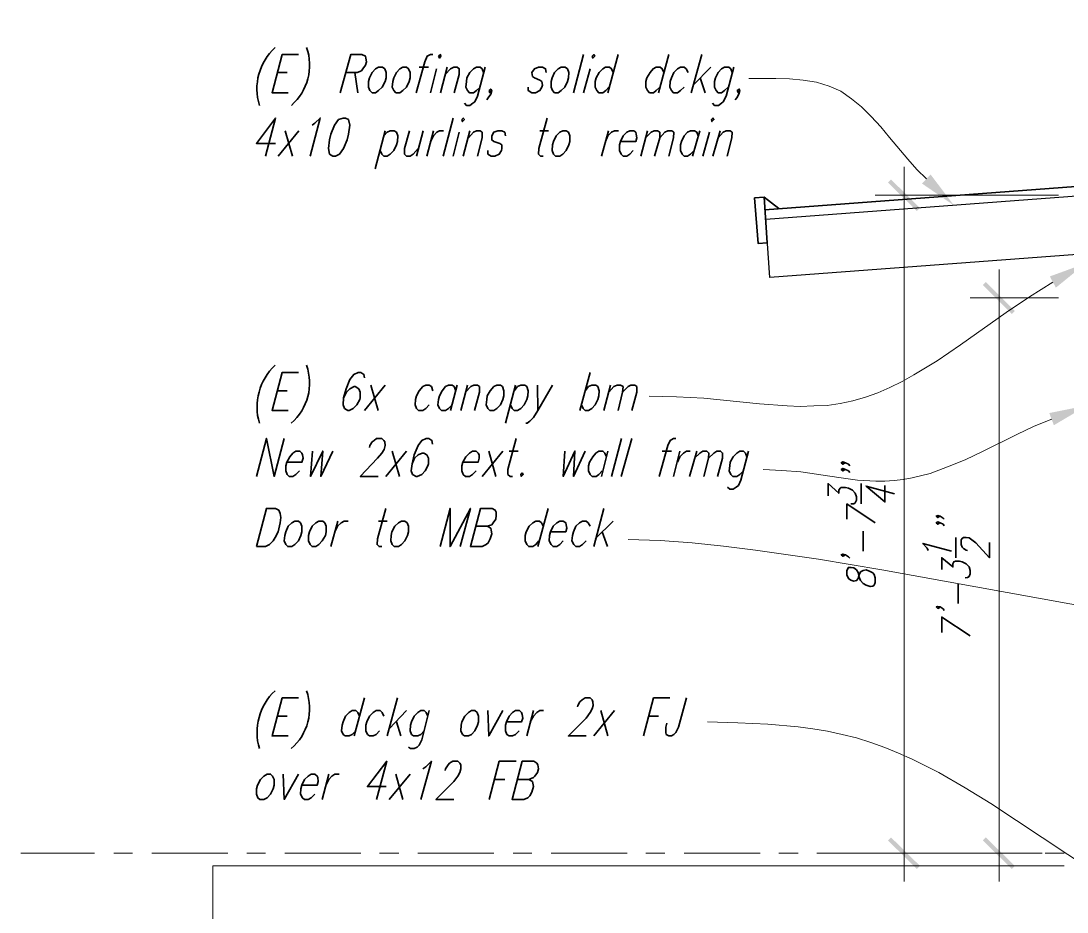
# Model space of a CAD drawing. Header units: inches. Extents: x 1543 to 43489, y -26 to 5775.
# Drawn here: x 2374.3 to 2546.2, y 3026.4 to 3172.8 of the extents above; entities that cross this region are included whole.
import ezdxf

# ---------------------------------------------------------------- set-up
doc = ezdxf.new("R2010")
doc.units = ezdxf.units.IN
doc.header["$LTSCALE"] = 0.5
doc.header["$MEASUREMENT"] = 0
for name, color, linetype in [('PDF_0', 7, 'Continuous'), ('PDF_A-FLOR-LEVL', 7, 'Continuous'), ('PDF_Hatch-boards', 7, 'Continuous'), ('PDF_Hatch-siding', 7, 'Continuous'), ('PDF_Layer1', 7, 'Continuous'), ('PDF_Layer2', 7, 'Continuous'), ('PDF_Layer3', 7, 'Continuous'), ('PDF_LEADER', 7, 'Continuous'), ('PDF_TEXT3', 7, 'Continuous')]:
    doc.layers.add(name, color=color, linetype=linetype)

msp = doc.modelspace()

# ---------------------------------------------------------------- linework, layer by layer
at = {"layer": 'PDF_0', "transparency": 33554559}
for points in [[(2522.06, 3142.09), (2516.81, 3146.26), (2517.31, 3146.77)], [(2521.56, 3141.59), (2522.06, 3142.09), (2516.81, 3146.26)], [(2537.66, 3125.16), (2532.4, 3129.42), (2532.9, 3129.92)], [(2537.16, 3124.66), (2537.66, 3125.16), (2532.4, 3129.42)], [(2517.31, 3038.68), (2516.81, 3038.18), (2522.06, 3034.01)], [(2516.81, 3038.18), (2522.06, 3034.01), (2521.56, 3033.51)], [(2532.9, 3038.68), (2532.4, 3038.18), (2537.66, 3034.01)], [(2532.4, 3038.18), (2537.66, 3034.01), (2537.16, 3033.51)]]:
    msp.add_solid(points, dxfattribs=at)
at = {"layer": 'PDF_A-FLOR-LEVL', "lineweight": 20}
for points in [[(2374.28, 3036.09), (2386.37, 3036.09)], [(2389.54, 3036.09), (2392.63, 3036.09)], [(2395.8, 3036.09), (2408.31, 3036.09)], [(2411.39, 3036.09), (2414.48, 3036.09)], [(2417.65, 3036.09), (2430.16, 3036.09)], [(2433.24, 3036.09), (2436.41, 3036.09)], [(2439.5, 3036.09), (2452.01, 3036.09)], [(2455.18, 3036.09), (2458.26, 3036.09)], [(2461.43, 3036.09), (2473.94, 3036.09)], [(2477.03, 3036.09), (2480.11, 3036.09)], [(2483.28, 3036.09), (2495.79, 3036.09)], [(2498.88, 3036.09), (2502.05, 3036.09)], [(2505.13, 3036.09), (2517.64, 3036.09)], [(2520.81, 3036.09), (2523.9, 3036.09)], [(2527.07, 3036.09), (2539.58, 3036.09)], [(2542.66, 3036.09), (2545.75, 3036.09)]]:
    msp.add_lwpolyline(points, dxfattribs=at)
at = {"layer": 'PDF_Hatch-boards', "lineweight": 5}
msp.add_lwpolyline([(2545.66, 3024.92), (2405.8, 3024.92), (2405.8, 3034.01), (2545.75, 3034.01)], dxfattribs=at)
at = {"layer": 'PDF_Hatch-siding', "lineweight": 13}
for points in [[(2519.48, 3148.85), (2519.48, 3031.42)], [(2544.83, 3144.18), (2514.72, 3144.18)], [(2542.16, 3036.09), (2514.72, 3036.09)]]:
    msp.add_lwpolyline(points, dxfattribs=at)
at = {"layer": 'PDF_Hatch-siding', "lineweight": 35}
for points in [[(2509.39, 3100.39), (2509.64, 3100.14), (2509.39, 3099.98), (2509.14, 3100.23), (2509.39, 3100.39), (2509.8, 3100.23), (2510.3, 3099.98), (2510.55, 3099.73)], [(2509.39, 3099.31), (2509.64, 3099.06), (2509.39, 3098.89), (2509.14, 3099.14), (2509.39, 3099.31), (2509.8, 3099.14), (2510.3, 3098.89), (2510.55, 3098.64)], [(2506.97, 3094.81), (2506.97, 3096.81), (2508.72, 3095.22), (2508.72, 3095.72), (2508.97, 3096.06), (2509.14, 3096.14), (2509.8, 3096.14), (2510.3, 3096.06), (2510.97, 3095.72), (2511.39, 3095.22), (2511.64, 3094.64), (2511.64, 3094.06), (2511.39, 3093.64), (2511.22, 3093.47), (2510.72, 3093.47)], [(2512.39, 3093.47), (2512.39, 3096.81)], [(2517.89, 3095.14), (2513.22, 3096.39), (2516.31, 3093.81), (2516.31, 3096.48)], [(2514.72, 3090.39), (2510.05, 3093.47), (2510.05, 3090.97)], [(2512.72, 3085.72), (2512.72, 3088.97)], [(2509.39, 3085.22), (2509.64, 3084.97), (2509.39, 3084.88), (2509.14, 3085.13), (2509.39, 3085.22), (2509.8, 3085.13), (2510.3, 3084.8), (2510.55, 3084.55)]]:
    msp.add_lwpolyline(points, dxfattribs=at)
msp.add_lwpolyline([(2510.05, 3081.8), (2510.3, 3081.21), (2510.72, 3080.96), (2511.22, 3080.8), (2511.64, 3080.88), (2511.89, 3081.21), (2512.05, 3081.8), (2512.3, 3082.3), (2512.72, 3082.55), (2513.22, 3082.63), (2513.89, 3082.38), (2514.31, 3082.13), (2514.56, 3081.88), (2514.72, 3081.3), (2514.72, 3080.55), (2514.56, 3080.13), (2514.31, 3079.96), (2513.89, 3079.88), (2513.22, 3080.13), (2512.72, 3080.38), (2512.3, 3080.88), (2512.05, 3081.46), (2511.89, 3082.21), (2511.64, 3082.63), (2511.22, 3082.96), (2510.72, 3083.05), (2510.3, 3083.05), (2510.05, 3082.55)], close=True, dxfattribs=at)
at = {"layer": 'PDF_Layer1', "lineweight": 20}
for points in [[(2535.07, 3132), (2535.07, 3031.42)], [(2544.83, 3127.33), (2530.32, 3127.33)], [(2536.16, 3036.09), (2539.74, 3036.09)]]:
    msp.add_lwpolyline(points, dxfattribs=at)
at = {"layer": 'PDF_Layer1', "lineweight": 35}
for points in [[(2524.98, 3091.55), (2525.23, 3091.39), (2524.98, 3091.22), (2524.73, 3091.47), (2524.98, 3091.55), (2525.4, 3091.47), (2525.9, 3091.14), (2526.07, 3090.97)], [(2524.98, 3090.55), (2525.23, 3090.3), (2524.98, 3090.14), (2524.73, 3090.39), (2524.98, 3090.55), (2525.4, 3090.39), (2525.9, 3090.14), (2526.07, 3089.89)], [(2523.4, 3085.8), (2523.23, 3086.22), (2522.56, 3086.97), (2527.23, 3085.72)], [(2527.98, 3084.63), (2527.98, 3087.97)], [(2529.9, 3085.8), (2529.65, 3085.88), (2529.24, 3086.13), (2528.98, 3086.38), (2528.82, 3086.8), (2528.82, 3087.55), (2528.98, 3087.8), (2529.24, 3087.97), (2529.65, 3087.97), (2530.15, 3087.88), (2530.57, 3087.55), (2531.24, 3087.05), (2533.49, 3084.63), (2533.49, 3087.13)], [(2525.65, 3082.71), (2525.65, 3084.63), (2527.48, 3083.13), (2527.48, 3083.63), (2527.65, 3083.97), (2527.9, 3084.05), (2528.57, 3084.05), (2528.98, 3083.97), (2529.65, 3083.63), (2530.15, 3083.13), (2530.32, 3082.55), (2530.32, 3081.96), (2530.15, 3081.55), (2529.9, 3081.38), (2529.49, 3081.3)], [(2528.32, 3077.13), (2528.32, 3080.38)], [(2524.98, 3076.63), (2525.23, 3076.38), (2524.98, 3076.29), (2524.73, 3076.54), (2524.98, 3076.63), (2525.4, 3076.54), (2525.9, 3076.21), (2526.07, 3075.96)], [(2530.32, 3071.79), (2525.65, 3074.87), (2525.65, 3072.37)]]:
    msp.add_lwpolyline(points, dxfattribs=at)
at = {"layer": 'PDF_Layer2', "lineweight": 30}
msp.add_lwpolyline([(2547.92, 3134.42), (2497.38, 3130.67), (2496.71, 3140.26), (2900.45, 3170.53)], dxfattribs=at)
at = {"layer": 'PDF_Layer3', "lineweight": 35}
for points in [[(2900.45, 3254.52), (2900.45, 3172.04), (2496.54, 3141.76)], [(2496.46, 3143.85), (2498.88, 3142.01)]]:
    msp.add_lwpolyline(points, dxfattribs=at)
msp.add_lwpolyline([(2494.87, 3143.76), (2495.46, 3136.26), (2496.96, 3136.34), (2496.46, 3143.85)], close=True, dxfattribs=at)
at = {"layer": 'PDF_LEADER', "lineweight": 20}
for points in [[(2523.15, 3146.85), (2521.56, 3148.43), (2520.06, 3150.1), (2517.06, 3153.69), (2515.64, 3155.44), (2514.06, 3157.11), (2512.47, 3158.69), (2510.8, 3160.03), (2509.05, 3161.28), (2507.13, 3162.11), (2505.05, 3162.78), (2502.88, 3163.11), (2500.63, 3163.28), (2498.38, 3163.36), (2493.96, 3163.36)], [(2543.91, 3129.92), (2540.08, 3127.5), (2536.24, 3124.91), (2528.73, 3119.58), (2524.9, 3116.99), (2521.06, 3114.66), (2519.14, 3113.57), (2517.14, 3112.57), (2515.14, 3111.74), (2513.14, 3110.99), (2511.05, 3110.4), (2508.97, 3109.99), (2506.8, 3109.65), (2504.63, 3109.57), (2502.38, 3109.49), (2500.21, 3109.57), (2495.71, 3109.9), (2486.53, 3110.82), (2482.03, 3111.07), (2477.53, 3111.15)], [(2543.75, 3107.4), (2540.83, 3106.23), (2537.99, 3104.9), (2532.32, 3102.06), (2529.49, 3100.73), (2526.57, 3099.56), (2523.73, 3098.48), (2520.81, 3097.73), (2519.31, 3097.48), (2517.81, 3097.31), (2516.31, 3097.23), (2514.81, 3097.23), (2511.8, 3097.39), (2508.72, 3097.81), (2502.46, 3098.73), (2499.38, 3098.98), (2496.29, 3099.14)], [(2557.01, 3075.21), (2515.81, 3082.63), (2505.38, 3084.38), (2495.04, 3085.88), (2489.79, 3086.55), (2484.62, 3087.05), (2479.36, 3087.47), (2474.11, 3087.63)], [(2559.18, 3027.92), (2554.84, 3030.42), (2550.59, 3033.09), (2542.16, 3038.68), (2533.74, 3044.27), (2529.49, 3046.85), (2525.15, 3049.35), (2520.81, 3051.52), (2518.56, 3052.52), (2516.31, 3053.44), (2513.97, 3054.27), (2511.64, 3055.03), (2509.3, 3055.61), (2506.88, 3056.11), (2504.47, 3056.53), (2502.05, 3056.86), (2497.04, 3057.28), (2492.12, 3057.53), (2487.12, 3057.69)]]:
    msp.add_lwpolyline(points, dxfattribs=at)
at = {"layer": 'PDF_LEADER', "transparency": 33554559}
for points in [[(2522.4, 3146.1), (2527.65, 3142.51), (2523.81, 3147.6)], [(2544.41, 3129), (2549.33, 3133), (2543.41, 3130.84)], [(2544.08, 3106.4), (2549.58, 3109.65), (2543.33, 3108.4)]]:
    msp.add_solid(points, dxfattribs=at)
at = {"layer": 'PDF_TEXT3', "lineweight": 35}
for points in [[(2418.23, 3161.03), (2415.56, 3161.03), (2417.23, 3167.28), (2419.9, 3167.28)], [(2426.74, 3161.03), (2428.49, 3167.28), (2430.32, 3167.28), (2430.91, 3167.03), (2430.99, 3166.7), (2431.07, 3166.11), (2430.91, 3165.53), (2430.49, 3164.95), (2430.24, 3164.61), (2429.57, 3164.36), (2427.65, 3164.36)], [(2442, 3167.28), (2441.58, 3167.28), (2441.08, 3167.03), (2440.66, 3166.11), (2439.25, 3161.03)], [(2466.77, 3167.28), (2465.1, 3161.03)], [(2472.44, 3167.28), (2470.77, 3161.03)], [(2480.78, 3167.28), (2479.11, 3161.03)], [(2486.2, 3167.28), (2484.45, 3161.03)], [(2416.39, 3164.36), (2418.06, 3164.36)], [(2429.16, 3164.36), (2429.66, 3161.03)], [(2439.75, 3165.2), (2441.25, 3165.2)], [(2442.58, 3164.95), (2441.58, 3161.03)], [(2444.33, 3165.2), (2443.25, 3161.03)], [(2444, 3164.03), (2444.92, 3164.95), (2445.42, 3165.2), (2446, 3165.2), (2446.34, 3164.95), (2446.34, 3164.03), (2445.5, 3161.03)], [(2450.59, 3165.2), (2449.34, 3160.44), (2448.92, 3159.53), (2448.59, 3159.28), (2448.09, 3158.94), (2447.5, 3158.94), (2447.17, 3159.28)], [(2450.34, 3164.36), (2450.09, 3164.95), (2449.75, 3165.2), (2449.17, 3165.2), (2448.67, 3164.95), (2448.09, 3164.36), (2447.59, 3163.45), (2447.5, 3162.86), (2447.42, 3161.94), (2447.67, 3161.36), (2448, 3161.03), (2448.67, 3161.03), (2449.17, 3161.36), (2449.75, 3161.94)], [(2460.6, 3164.36), (2460.51, 3164.95), (2460.01, 3165.2), (2459.35, 3165.2), (2458.68, 3164.95), (2458.26, 3164.36), (2458.35, 3163.7), (2458.68, 3163.45), (2459.6, 3163.11), (2459.93, 3162.86), (2460.01, 3162.28), (2459.93, 3161.94), (2459.6, 3161.36), (2458.85, 3161.03), (2458.26, 3161.03), (2457.68, 3161.36), (2457.68, 3161.94)], [(2467.85, 3164.95), (2466.77, 3161.03)], [(2471.61, 3164.36), (2471.36, 3164.95), (2471.02, 3165.2), (2470.35, 3165.2), (2469.94, 3164.95), (2469.35, 3164.36), (2468.85, 3163.45), (2468.69, 3162.86), (2468.69, 3161.94), (2468.94, 3161.36), (2469.27, 3161.03), (2469.94, 3161.03), (2470.44, 3161.36), (2470.94, 3161.94)], [(2479.95, 3164.36), (2479.7, 3164.95), (2479.36, 3165.2), (2478.69, 3165.2), (2478.19, 3164.95), (2477.69, 3164.36), (2477.19, 3163.45), (2477.03, 3162.86), (2477.03, 3161.94), (2477.28, 3161.36), (2477.61, 3161.03), (2478.28, 3161.03), (2478.69, 3161.36), (2479.28, 3161.94)], [(2483.95, 3164.36), (2483.62, 3164.95), (2483.28, 3165.2), (2482.7, 3165.2), (2482.2, 3164.95), (2481.61, 3164.36), (2481.2, 3163.45), (2481.03, 3162.86), (2480.95, 3161.94), (2481.2, 3161.36), (2481.53, 3161.03), (2482.2, 3161.03), (2482.7, 3161.36), (2483.28, 3161.94)], [(2487.7, 3165.2), (2484.78, 3162.28)], [(2491.45, 3165.2), (2490.2, 3160.44), (2489.7, 3159.53), (2489.45, 3159.28), (2488.95, 3158.94), (2488.29, 3158.94), (2487.95, 3159.28)], [(2491.2, 3164.36), (2490.95, 3164.95), (2490.62, 3165.2), (2489.95, 3165.2), (2489.45, 3164.95), (2488.87, 3164.36), (2488.45, 3163.45), (2488.29, 3162.86), (2488.29, 3161.94), (2488.54, 3161.36), (2488.87, 3161.03), (2489.45, 3161.03), (2489.95, 3161.36), (2490.54, 3161.94)], [(2485.95, 3163.45), (2486.78, 3161.03)], [(2451.67, 3161.36), (2451.34, 3161.03), (2451.26, 3161.36), (2451.51, 3161.61), (2451.67, 3161.36), (2451.51, 3160.78), (2451.09, 3160.19), (2450.84, 3159.86)], [(2492.46, 3161.36), (2492.21, 3161.03), (2492.04, 3161.36), (2492.37, 3161.61), (2492.46, 3161.36), (2492.29, 3160.78), (2491.96, 3160.19), (2491.71, 3159.86)], [(2414.48, 3150.6), (2416.14, 3156.86), (2412.98, 3152.69), (2416.14, 3152.69)], [(2422.15, 3155.69), (2422.57, 3156.02), (2423.48, 3156.86), (2421.82, 3150.6)], [(2445.33, 3156.86), (2443.67, 3150.6)], [(2460.76, 3156.86), (2459.43, 3151.85), (2459.35, 3150.94), (2459.68, 3150.6), (2460.1, 3150.6)], [(2419.98, 3154.77), (2416.56, 3150.6)], [(2417.73, 3154.77), (2418.9, 3150.6)], [(2434.16, 3154.77), (2432.49, 3148.52)], [(2433.91, 3153.94), (2434.49, 3154.52), (2434.99, 3154.77), (2435.66, 3154.77), (2435.99, 3154.52), (2436.24, 3153.94), (2436.16, 3153.02), (2435.99, 3152.44), (2435.58, 3151.52), (2434.99, 3150.94), (2434.49, 3150.6), (2433.91, 3150.6), (2433.58, 3150.94), (2433.33, 3151.52)], [(2438.16, 3154.77), (2437.33, 3151.85), (2437.33, 3150.94), (2437.66, 3150.6), (2438.25, 3150.6), (2438.75, 3150.94), (2439.58, 3151.85)], [(2440.41, 3154.77), (2439.33, 3150.6)], [(2442.08, 3154.77), (2441, 3150.6)], [(2441.58, 3153.02), (2442.08, 3153.94), (2442.67, 3154.52), (2443.08, 3154.77), (2443.75, 3154.77)], [(2446.34, 3154.52), (2445.33, 3150.6)], [(2448.09, 3154.77), (2447, 3150.6)], [(2447.84, 3153.6), (2448.67, 3154.52), (2449.17, 3154.77), (2449.75, 3154.77), (2450.09, 3154.52), (2450.09, 3153.6), (2449.34, 3150.6)], [(2453.92, 3153.94), (2453.84, 3154.52), (2453.34, 3154.77), (2452.67, 3154.77), (2452.01, 3154.52), (2451.67, 3153.94), (2451.67, 3153.27), (2452.01, 3153.02), (2453.01, 3152.69), (2453.34, 3152.44), (2453.34, 3151.85), (2453.26, 3151.52), (2452.92, 3150.94), (2452.17, 3150.6), (2451.59, 3150.6), (2451.01, 3150.94), (2451.01, 3151.52)], [(2459.6, 3154.77), (2461.01, 3154.77)], [(2470.86, 3154.77), (2469.69, 3150.6)], [(2470.35, 3153.02), (2470.77, 3153.94), (2471.36, 3154.52), (2471.86, 3154.77), (2472.52, 3154.77)], [(2472.86, 3153.02), (2475.36, 3153.02), (2475.53, 3153.6), (2475.44, 3154.19), (2475.36, 3154.52), (2475.03, 3154.77), (2474.36, 3154.77), (2473.86, 3154.52), (2473.27, 3153.94), (2472.86, 3153.02), (2472.69, 3152.44), (2472.69, 3151.52), (2472.94, 3150.94), (2473.27, 3150.6), (2473.86, 3150.6), (2474.36, 3150.94), (2474.94, 3151.52)], [(2477.28, 3154.77), (2476.19, 3150.6)], [(2476.94, 3153.6), (2477.86, 3154.52), (2478.36, 3154.77), (2478.94, 3154.77), (2479.28, 3154.52), (2479.28, 3153.6), (2478.44, 3150.6)], [(2479.28, 3153.6), (2480.11, 3154.52), (2480.61, 3154.77), (2481.28, 3154.77), (2481.61, 3154.52), (2481.53, 3153.6), (2480.78, 3150.6)], [(2485.62, 3153.94), (2485.37, 3154.52), (2485.03, 3154.77), (2484.37, 3154.77), (2483.87, 3154.52), (2483.28, 3153.94), (2482.86, 3153.02), (2482.7, 3152.44), (2482.7, 3151.52), (2482.95, 3150.94), (2483.28, 3150.6), (2483.87, 3150.6), (2484.37, 3150.94), (2484.95, 3151.52)], [(2485.87, 3154.77), (2484.7, 3150.6)], [(2487.45, 3154.52), (2486.37, 3150.6)], [(2489.2, 3154.77), (2488.04, 3150.6)], [(2488.87, 3153.6), (2489.7, 3154.52), (2490.2, 3154.77), (2490.87, 3154.77), (2491.2, 3154.52), (2491.12, 3153.6), (2490.37, 3150.6)], [(2418.23, 3108.82), (2415.56, 3108.82), (2417.23, 3115.07), (2419.9, 3115.07)], [(2430.74, 3114.16), (2430.66, 3114.74), (2430.16, 3115.07), (2429.74, 3115.07), (2428.99, 3114.74), (2428.32, 3113.91), (2427.74, 3112.4), (2427.32, 3110.9), (2427.24, 3109.74), (2427.49, 3109.15), (2427.99, 3108.82), (2428.24, 3108.82), (2428.9, 3109.15), (2429.49, 3109.74), (2429.99, 3110.65), (2430.07, 3110.9), (2430.07, 3111.82), (2429.82, 3112.4), (2429.24, 3112.74), (2429.07, 3112.74), (2428.32, 3112.4), (2427.82, 3111.82), (2427.32, 3110.9)], [(2467.85, 3115.07), (2466.18, 3108.82)], [(2434.16, 3112.99), (2430.74, 3108.82)], [(2431.82, 3112.99), (2432.99, 3108.82)], [(2442, 3112.07), (2441.75, 3112.74), (2441.41, 3112.99), (2440.83, 3112.99), (2440.33, 3112.74), (2439.75, 3112.07), (2439.33, 3111.24), (2439.16, 3110.65), (2439.08, 3109.74), (2439.33, 3109.15), (2439.66, 3108.82), (2440.33, 3108.82), (2440.83, 3109.15), (2441.41, 3109.74)], [(2445.75, 3112.07), (2445.5, 3112.74), (2445.17, 3112.99), (2444.58, 3112.99), (2444.08, 3112.74), (2443.5, 3112.07), (2443.08, 3111.24), (2442.92, 3110.65), (2442.83, 3109.74), (2443.08, 3109.15), (2443.42, 3108.82), (2444.08, 3108.82), (2444.58, 3109.15), (2445.17, 3109.74)], [(2446, 3112.99), (2444.92, 3108.82)], [(2447.67, 3112.99), (2446.59, 3108.82)], [(2447.34, 3111.82), (2448.25, 3112.74), (2448.75, 3112.99), (2449.34, 3112.99), (2449.67, 3112.74), (2449.67, 3111.82), (2448.84, 3108.82)], [(2455.59, 3112.99), (2453.92, 3106.73)], [(2455.34, 3112.07), (2455.93, 3112.74), (2456.43, 3112.99), (2457.09, 3112.99), (2457.43, 3112.74), (2457.68, 3112.07), (2457.59, 3111.24), (2457.43, 3110.65), (2457.01, 3109.74), (2456.43, 3109.15), (2455.93, 3108.82), (2455.34, 3108.82), (2455.01, 3109.15), (2454.76, 3109.74)], [(2459.18, 3112.99), (2459.26, 3108.82), (2461.68, 3112.99)], [(2467.02, 3112.07), (2467.6, 3112.74), (2468.1, 3112.99), (2468.77, 3112.99), (2469.1, 3112.74), (2469.35, 3112.07), (2469.27, 3111.24), (2469.1, 3110.65), (2468.69, 3109.74), (2468.1, 3109.15), (2467.6, 3108.82), (2467.02, 3108.82), (2466.69, 3109.15), (2466.43, 3109.74)], [(2471.19, 3112.99), (2470.1, 3108.82)], [(2470.94, 3111.82), (2471.77, 3112.74), (2472.27, 3112.99), (2472.86, 3112.99), (2473.27, 3112.74), (2473.19, 3111.82), (2472.44, 3108.82)], [(2473.19, 3111.82), (2474.11, 3112.74), (2474.52, 3112.99), (2475.19, 3112.99), (2475.53, 3112.74), (2475.53, 3111.82), (2474.69, 3108.82)], [(2416.39, 3112.07), (2418.06, 3112.07)], [(2459.26, 3108.82), (2458.51, 3107.65), (2457.93, 3107.07), (2457.51, 3106.73), (2457.26, 3106.73)], [(2412.98, 3097.98), (2414.64, 3104.23), (2415.89, 3097.98), (2417.56, 3104.23)], [(2431.57, 3102.73), (2431.66, 3103.06), (2431.99, 3103.65), (2432.32, 3103.9), (2432.74, 3104.23), (2433.58, 3104.23), (2433.91, 3103.9), (2434.08, 3103.65), (2434.16, 3103.06), (2433.99, 3102.4), (2433.58, 3101.81), (2432.91, 3100.98), (2430.07, 3097.98), (2432.99, 3097.98)], [(2441.92, 3103.31), (2441.83, 3103.9), (2441.33, 3104.23), (2440.91, 3104.23), (2440.16, 3103.9), (2439.58, 3103.06), (2438.91, 3101.56), (2438.58, 3100.06), (2438.41, 3098.89), (2438.66, 3098.31), (2439.25, 3097.98), (2439.41, 3097.98), (2440.16, 3098.31), (2440.75, 3098.89), (2441.16, 3099.73), (2441.25, 3100.06), (2441.25, 3100.98), (2441, 3101.56), (2440.5, 3101.81), (2440.25, 3101.81), (2439.58, 3101.56), (2439, 3100.98), (2438.58, 3100.06)], [(2455.68, 3104.23), (2454.34, 3099.14), (2454.34, 3098.31), (2454.68, 3097.98), (2455.09, 3097.98)], [(2473.02, 3104.23), (2471.36, 3097.98)], [(2474.69, 3104.23), (2472.94, 3097.98)], [(2481.95, 3104.23), (2481.53, 3104.23), (2481.03, 3103.9), (2480.61, 3103.06), (2479.2, 3097.98)], [(2417.98, 3100.31), (2420.48, 3100.31), (2420.65, 3100.98), (2420.56, 3101.56), (2420.48, 3101.81), (2420.15, 3102.15), (2419.48, 3102.15), (2418.98, 3101.81), (2418.48, 3101.23), (2417.98, 3100.31), (2417.81, 3099.73), (2417.81, 3098.89), (2418.06, 3098.31), (2418.4, 3097.98), (2418.98, 3097.98), (2419.48, 3098.31), (2420.06, 3098.89)], [(2422.23, 3102.15), (2421.9, 3097.98), (2423.9, 3102.15), (2423.57, 3097.98), (2425.57, 3102.15)], [(2437.66, 3102.15), (2434.24, 3097.98)], [(2435.33, 3102.15), (2436.49, 3097.98)], [(2446.92, 3100.31), (2449.42, 3100.31), (2449.59, 3100.98), (2449.59, 3101.56), (2449.42, 3101.81), (2449.09, 3102.15), (2448.5, 3102.15), (2448, 3101.81), (2447.42, 3101.23), (2446.92, 3100.31), (2446.75, 3099.73), (2446.75, 3098.89), (2447, 3098.31), (2447.34, 3097.98), (2448, 3097.98), (2448.5, 3098.31), (2449.09, 3098.89)], [(2453.51, 3102.15), (2450.09, 3097.98)], [(2451.17, 3102.15), (2452.34, 3097.98)], [(2454.51, 3102.15), (2456.01, 3102.15)], [(2463.68, 3102.15), (2463.43, 3097.98), (2465.35, 3102.15), (2465.1, 3097.98), (2467.02, 3102.15)], [(2470.52, 3101.23), (2470.27, 3101.81), (2469.94, 3102.15), (2469.27, 3102.15), (2468.77, 3101.81), (2468.27, 3101.23), (2467.77, 3100.31), (2467.6, 3099.73), (2467.6, 3098.89), (2467.85, 3098.31), (2468.19, 3097.98), (2468.85, 3097.98), (2469.27, 3098.31), (2469.85, 3098.89)], [(2470.77, 3102.15), (2469.69, 3097.98)], [(2479.7, 3102.15), (2481.2, 3102.15)], [(2482.61, 3102.15), (2481.53, 3097.98)], [(2482.2, 3100.31), (2482.61, 3101.23), (2483.2, 3101.81), (2483.7, 3102.15), (2484.28, 3102.15)], [(2485.37, 3102.15), (2484.2, 3097.98)], [(2485.03, 3100.98), (2485.87, 3101.81), (2486.37, 3102.15), (2487.03, 3102.15), (2487.37, 3101.81), (2487.28, 3100.98), (2486.53, 3097.98)], [(2487.28, 3100.98), (2488.2, 3101.81), (2488.7, 3102.15), (2489.29, 3102.15), (2489.62, 3101.81), (2489.62, 3100.98), (2488.79, 3097.98)], [(2493.87, 3102.15), (2492.62, 3097.39), (2492.21, 3096.48), (2491.87, 3096.22), (2491.37, 3095.89), (2490.79, 3095.89), (2490.45, 3096.22)], [(2493.62, 3101.23), (2493.37, 3101.81), (2493.04, 3102.15), (2492.46, 3102.15), (2491.96, 3101.81), (2491.37, 3101.23), (2490.87, 3100.31), (2490.79, 3099.73), (2490.7, 3098.89), (2490.95, 3098.31), (2491.29, 3097.98), (2491.96, 3097.98), (2492.46, 3098.31), (2493.04, 3098.89)], [(2434.24, 3092.72), (2432.91, 3087.72), (2432.82, 3086.8), (2433.16, 3086.47), (2433.58, 3086.47)], [(2443.17, 3086.47), (2444.83, 3092.72), (2444.83, 3086.47), (2448.17, 3092.72), (2446.5, 3086.47)], [(2450.92, 3089.8), (2451.51, 3089.47), (2451.59, 3089.14), (2451.67, 3088.55), (2451.42, 3087.72), (2451.09, 3087.05), (2450.76, 3086.8), (2450.09, 3086.47), (2448.17, 3086.47), (2449.84, 3092.72), (2451.76, 3092.72), (2452.26, 3092.47), (2452.42, 3092.14), (2452.42, 3091.55), (2452.34, 3090.97), (2451.92, 3090.39), (2451.67, 3090.05), (2450.92, 3089.8), (2449.09, 3089.8)], [(2460.93, 3092.72), (2459.26, 3086.47)], [(2470.1, 3092.72), (2468.44, 3086.47)], [(2426.4, 3090.64), (2425.24, 3086.47)], [(2425.9, 3088.89), (2426.32, 3089.8), (2426.9, 3090.39), (2427.4, 3090.64), (2428.07, 3090.64)], [(2433.07, 3090.64), (2434.49, 3090.64)], [(2460.1, 3089.8), (2459.85, 3090.39), (2459.51, 3090.64), (2458.93, 3090.64), (2458.43, 3090.39), (2457.84, 3089.8), (2457.34, 3088.89), (2457.18, 3088.3), (2457.18, 3087.38), (2457.43, 3086.8), (2457.76, 3086.47), (2458.43, 3086.47), (2458.93, 3086.8), (2459.43, 3087.38)], [(2461.35, 3088.89), (2463.85, 3088.89), (2464.02, 3089.47), (2463.93, 3090.05), (2463.85, 3090.39), (2463.43, 3090.64), (2462.85, 3090.64), (2462.35, 3090.39), (2461.76, 3089.8), (2461.35, 3088.89), (2461.18, 3088.3), (2461.1, 3087.38), (2461.43, 3086.8), (2461.76, 3086.47), (2462.35, 3086.47), (2462.85, 3086.8), (2463.43, 3087.38)], [(2467.85, 3089.8), (2467.52, 3090.39), (2467.19, 3090.64), (2466.6, 3090.64), (2466.1, 3090.39), (2465.52, 3089.8), (2465.1, 3088.89), (2464.93, 3088.3), (2464.85, 3087.38), (2465.18, 3086.8), (2465.52, 3086.47), (2466.1, 3086.47), (2466.6, 3086.8), (2467.19, 3087.38)], [(2471.61, 3090.64), (2468.69, 3087.72)], [(2469.85, 3088.89), (2470.69, 3086.47)], [(2418.23, 3055.36), (2415.56, 3055.36), (2417.23, 3061.61), (2419.9, 3061.61)], [(2430.74, 3061.61), (2429.07, 3055.36)], [(2436.16, 3061.61), (2434.49, 3055.36)], [(2465.77, 3060.11), (2465.85, 3060.36), (2466.18, 3060.95), (2466.52, 3061.28), (2467.02, 3061.61), (2467.85, 3061.61), (2468.19, 3061.28), (2468.27, 3060.95), (2468.35, 3060.36), (2468.19, 3059.78), (2467.85, 3059.2), (2467.19, 3058.28), (2464.27, 3055.36), (2467.19, 3055.36)], [(2476.61, 3055.36), (2478.28, 3061.61), (2480.95, 3061.61)], [(2483.7, 3061.61), (2482.36, 3056.78), (2481.95, 3055.94), (2481.61, 3055.61), (2481.2, 3055.36), (2480.78, 3055.36), (2480.36, 3055.61), (2480.28, 3055.94), (2480.28, 3056.78), (2480.45, 3057.44)], [(2429.91, 3058.61), (2429.66, 3059.2), (2429.32, 3059.53), (2428.74, 3059.53), (2428.24, 3059.2), (2427.65, 3058.61), (2427.24, 3057.69), (2427.07, 3057.11), (2426.99, 3056.19), (2427.24, 3055.61), (2427.57, 3055.36), (2428.24, 3055.36), (2428.74, 3055.61), (2429.32, 3056.19)], [(2433.91, 3058.61), (2433.66, 3059.2), (2433.33, 3059.53), (2432.66, 3059.53), (2432.16, 3059.2), (2431.57, 3058.61), (2431.16, 3057.69), (2430.99, 3057.11), (2430.99, 3056.19), (2431.24, 3055.61), (2431.57, 3055.36), (2432.16, 3055.36), (2432.66, 3055.61), (2433.24, 3056.19)], [(2437.66, 3059.53), (2434.83, 3056.53)], [(2441.41, 3059.53), (2440.16, 3054.69), (2439.75, 3053.86), (2439.41, 3053.52), (2438.91, 3053.27), (2438.33, 3053.27), (2438, 3053.52)], [(2441.16, 3058.61), (2440.91, 3059.2), (2440.58, 3059.53), (2440, 3059.53), (2439.5, 3059.2), (2438.91, 3058.61), (2438.5, 3057.69), (2438.33, 3057.11), (2438.25, 3056.19), (2438.5, 3055.61), (2438.83, 3055.36), (2439.5, 3055.36), (2440, 3055.61), (2440.58, 3056.19)], [(2451.01, 3059.53), (2451.17, 3055.36), (2453.51, 3059.53)], [(2454.09, 3057.69), (2456.59, 3057.69), (2456.76, 3058.28), (2456.68, 3058.86), (2456.59, 3059.2), (2456.26, 3059.53), (2455.59, 3059.53), (2455.09, 3059.2), (2454.51, 3058.61), (2454.09, 3057.69), (2453.92, 3057.11), (2453.92, 3056.19), (2454.18, 3055.61), (2454.51, 3055.36), (2455.09, 3055.36), (2455.59, 3055.61), (2456.18, 3056.19)], [(2458.51, 3059.53), (2457.43, 3055.36)], [(2458.01, 3057.69), (2458.51, 3058.61), (2459.1, 3059.2), (2459.6, 3059.53), (2460.18, 3059.53)], [(2471.86, 3059.53), (2468.44, 3055.36)], [(2469.6, 3059.53), (2470.77, 3055.36)], [(2416.39, 3058.61), (2418.06, 3058.61)], [(2435.99, 3057.69), (2436.74, 3055.36)], [(2477.44, 3058.61), (2479.11, 3058.61)], [(2432.74, 3044.93), (2434.41, 3051.19), (2431.24, 3047.02), (2434.33, 3047.02)], [(2440.33, 3049.94), (2440.83, 3050.27), (2441.75, 3051.19), (2440, 3044.93)], [(2444, 3049.69), (2444.08, 3049.94), (2444.5, 3050.61), (2444.75, 3050.86), (2445.25, 3051.19), (2446.09, 3051.19), (2446.42, 3050.86), (2446.59, 3050.61), (2446.59, 3049.94), (2446.42, 3049.35), (2446.09, 3048.77), (2445.42, 3047.85), (2442.5, 3044.93), (2445.42, 3044.93)], [(2451.26, 3044.93), (2452.92, 3051.19), (2455.68, 3051.19)], [(2457.76, 3048.19), (2458.35, 3047.85), (2458.43, 3047.6), (2458.51, 3047.02), (2458.26, 3046.1), (2457.93, 3045.52), (2457.59, 3045.18), (2456.93, 3044.93), (2455.01, 3044.93), (2456.68, 3051.19), (2458.6, 3051.19), (2459.1, 3050.86), (2459.26, 3050.61), (2459.35, 3049.94), (2459.18, 3049.35), (2458.76, 3048.77), (2458.51, 3048.52), (2457.76, 3048.19), (2455.93, 3048.19)], [(2417.4, 3049.1), (2417.56, 3044.93), (2419.9, 3049.1)], [(2420.48, 3047.27), (2422.98, 3047.27), (2423.15, 3047.85), (2423.07, 3048.52), (2422.98, 3048.77), (2422.57, 3049.1), (2421.98, 3049.1), (2421.48, 3048.77), (2420.9, 3048.19), (2420.48, 3047.27), (2420.31, 3046.69), (2420.23, 3045.77), (2420.56, 3045.18), (2420.9, 3044.93), (2421.48, 3044.93), (2421.98, 3045.18), (2422.57, 3045.77)], [(2424.9, 3049.1), (2423.82, 3044.93)], [(2424.4, 3047.27), (2424.9, 3048.19), (2425.4, 3048.77), (2425.9, 3049.1), (2426.57, 3049.1)], [(2438.25, 3049.1), (2434.83, 3044.93)], [(2435.91, 3049.1), (2437.08, 3044.93)], [(2452.17, 3048.19), (2453.84, 3048.19)]]:
    msp.add_lwpolyline(points, dxfattribs=at)
for points in [[(2442.92, 3167.03), (2443.08, 3166.7), (2443.33, 3167.03), (2443.25, 3167.28)], [(2468.19, 3167.03), (2468.27, 3166.7), (2468.6, 3167.03), (2468.44, 3167.28)], [(2433.07, 3165.2), (2432.57, 3164.95), (2431.99, 3164.36), (2431.57, 3163.45), (2431.41, 3162.86), (2431.41, 3161.94), (2431.66, 3161.36), (2431.99, 3161.03), (2432.57, 3161.03), (2433.07, 3161.36), (2433.66, 3161.94), (2434.16, 3162.86), (2434.33, 3163.45), (2434.33, 3164.36), (2434.08, 3164.95), (2433.74, 3165.2)], [(2437.08, 3165.2), (2436.58, 3164.95), (2435.99, 3164.36), (2435.58, 3163.45), (2435.41, 3162.86), (2435.33, 3161.94), (2435.58, 3161.36), (2435.91, 3161.03), (2436.58, 3161.03), (2437.08, 3161.36), (2437.66, 3161.94), (2438.08, 3162.86), (2438.25, 3163.45), (2438.25, 3164.36), (2438, 3164.95), (2437.66, 3165.2)], [(2463.1, 3165.2), (2462.6, 3164.95), (2462.01, 3164.36), (2461.6, 3163.45), (2461.43, 3162.86), (2461.43, 3161.94), (2461.68, 3161.36), (2462.01, 3161.03), (2462.6, 3161.03), (2463.1, 3161.36), (2463.68, 3161.94), (2464.1, 3162.86), (2464.27, 3163.45), (2464.35, 3164.36), (2464.1, 3164.95), (2463.77, 3165.2)], [(2427.24, 3156.86), (2426.49, 3156.61), (2425.82, 3155.69), (2425.24, 3154.19), (2424.99, 3153.27), (2424.82, 3151.85), (2424.99, 3150.94), (2425.57, 3150.6), (2425.99, 3150.6), (2426.65, 3150.94), (2427.32, 3151.85), (2427.9, 3153.27), (2428.15, 3154.19), (2428.32, 3155.69), (2428.15, 3156.61), (2427.65, 3156.86)], [(2446.75, 3156.61), (2446.84, 3156.27), (2447.17, 3156.61), (2447, 3156.86)], [(2487.79, 3156.61), (2487.87, 3156.27), (2488.2, 3156.61), (2488.04, 3156.86)], [(2463.35, 3154.77), (2462.85, 3154.52), (2462.26, 3153.94), (2461.85, 3153.02), (2461.68, 3152.44), (2461.6, 3151.52), (2461.85, 3150.94), (2462.18, 3150.6), (2462.85, 3150.6), (2463.35, 3150.94), (2463.93, 3151.52), (2464.35, 3152.44), (2464.52, 3153.02), (2464.52, 3153.94), (2464.27, 3154.52), (2463.93, 3154.77)], [(2452.51, 3112.99), (2452.01, 3112.74), (2451.42, 3112.07), (2450.92, 3111.24), (2450.84, 3110.65), (2450.76, 3109.74), (2451.01, 3109.15), (2451.34, 3108.82), (2452.01, 3108.82), (2452.51, 3109.15), (2453.09, 3109.74), (2453.51, 3110.65), (2453.67, 3111.24), (2453.67, 3112.07), (2453.42, 3112.74), (2453.09, 3112.99)], [(2456.68, 3098.56), (2456.43, 3098.31), (2456.51, 3097.98), (2456.84, 3098.31)], [(2412.98, 3086.47), (2414.64, 3092.72), (2416.14, 3092.72), (2416.65, 3092.47), (2416.9, 3091.89), (2416.98, 3091.22), (2416.9, 3090.39), (2416.56, 3088.89), (2416.06, 3087.97), (2415.73, 3087.38), (2415.14, 3086.8), (2414.48, 3086.47)], [(2419.31, 3090.64), (2418.81, 3090.39), (2418.23, 3089.8), (2417.81, 3088.89), (2417.65, 3088.3), (2417.56, 3087.38), (2417.81, 3086.8), (2418.15, 3086.47), (2418.81, 3086.47), (2419.31, 3086.8), (2419.9, 3087.38), (2420.31, 3088.3), (2420.48, 3088.89), (2420.48, 3089.8), (2420.23, 3090.39), (2419.9, 3090.64)], [(2423.23, 3090.64), (2422.73, 3090.39), (2422.15, 3089.8), (2421.73, 3088.89), (2421.57, 3088.3), (2421.57, 3087.38), (2421.82, 3086.8), (2422.15, 3086.47), (2422.73, 3086.47), (2423.23, 3086.8), (2423.82, 3087.38), (2424.32, 3088.3), (2424.48, 3088.89), (2424.48, 3089.8), (2424.23, 3090.39), (2423.9, 3090.64)], [(2436.83, 3090.64), (2436.33, 3090.39), (2435.74, 3089.8), (2435.24, 3088.89), (2435.16, 3088.3), (2435.08, 3087.38), (2435.33, 3086.8), (2435.66, 3086.47), (2436.33, 3086.47), (2436.83, 3086.8), (2437.41, 3087.38), (2437.83, 3088.3), (2438, 3088.89), (2438, 3089.8), (2437.75, 3090.39), (2437.41, 3090.64)], [(2448.34, 3059.53), (2447.84, 3059.2), (2447.25, 3058.61), (2446.75, 3057.69), (2446.67, 3057.11), (2446.59, 3056.19), (2446.84, 3055.61), (2447.17, 3055.36), (2447.84, 3055.36), (2448.34, 3055.61), (2448.92, 3056.19), (2449.34, 3057.11), (2449.5, 3057.69), (2449.5, 3058.61), (2449.25, 3059.2), (2448.92, 3059.53)], [(2414.73, 3049.1), (2414.23, 3048.77), (2413.64, 3048.19), (2413.14, 3047.27), (2412.98, 3046.69), (2412.98, 3045.77), (2413.23, 3045.18), (2413.56, 3044.93), (2414.23, 3044.93), (2414.73, 3045.18), (2415.31, 3045.77), (2415.73, 3046.69), (2415.89, 3047.27), (2415.89, 3048.19), (2415.64, 3048.77), (2415.31, 3049.1)]]:
    msp.add_lwpolyline(points, close=True, dxfattribs=at)
for centre, radius, start, end in [((2422.28, 3161.65), 9.21, 132.4678, 197.107), ((2412.97, 3165.54), 8.76, 311.1293, 19.3835), ((2422.44, 3109.4), 9.35, 132.9885, 196.5863), ((2413.03, 3113.32), 8.7, 310.8727, 19.6402), ((2422.44, 3055.94), 9.35, 132.9885, 196.5863), ((2413.03, 3059.86), 8.7, 310.8727, 19.6402)]:
    msp.add_arc(centre, radius, start, end, dxfattribs=at)

doc.saveas('drawing.dxf')
